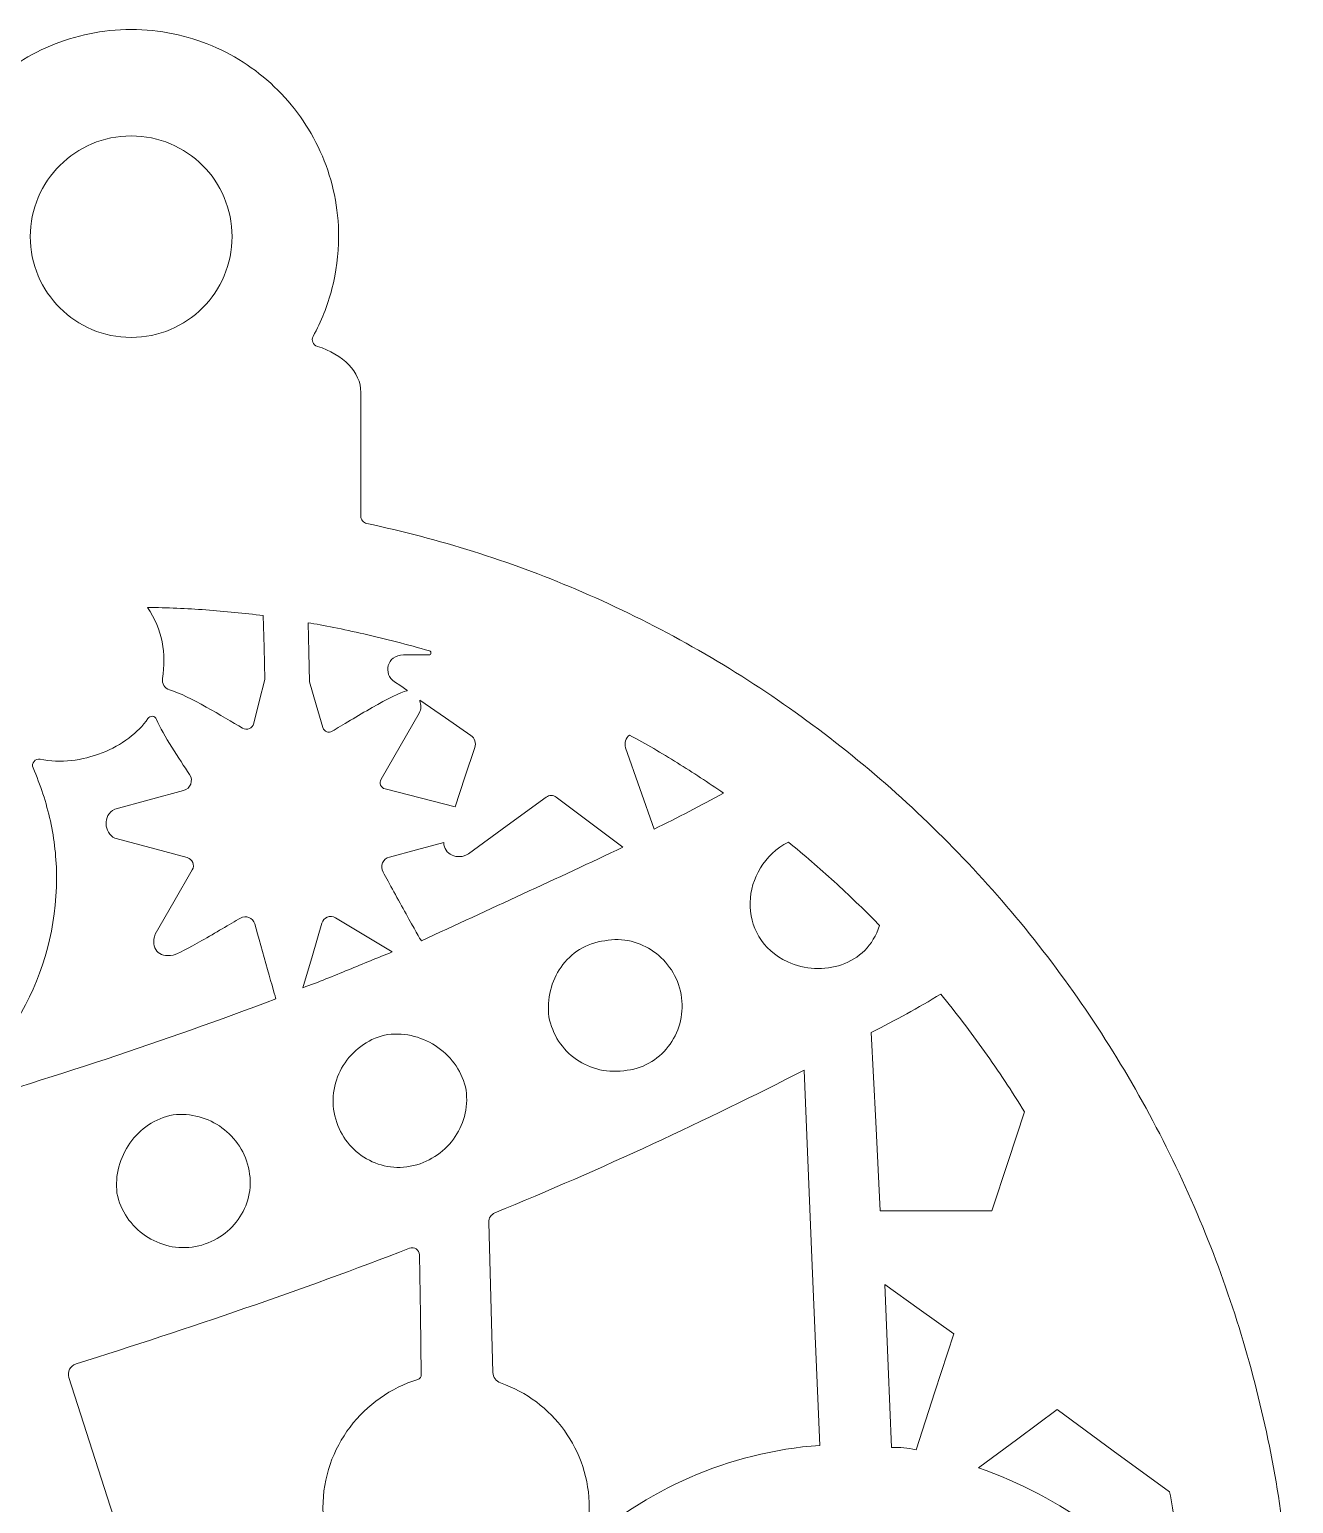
# Model space of a CAD drawing. Header units: inches. Extents: x 15.1 to 23.2, y 2.8 to 12.8.
# Drawn here: x 18.81 to 23.25, y 7.6 to 12.78 of the extents above; entities that cross this region are included whole.
import ezdxf

# ---------------------------------------------------------------- set-up
doc = ezdxf.new("R2010")
doc.units = ezdxf.units.IN
doc.header["$MEASUREMENT"] = 0
doc.layers.add('_U+0421_U+043B_U+043E_U+0439 1', color=7, linetype='Continuous')

# ---------------------------------------------------------------- blocks, each defined once
blk = doc.blocks.new('block 2')
at = {"layer": '_U+0421_U+043B_U+043E_U+0439 1', "lineweight": 0}
for points, knots in [([(19.9726, 11.0693), (19.9726, 11.063), (19.9748, 11.0571), (19.9786, 11.0525), (19.9824, 11.0478), (19.9877, 11.0445), (19.9939, 11.0432), (20.1207, 11.0163), (20.2455, 10.9835), (20.3679, 10.9449), (20.4903, 10.9064), (20.6103, 10.8621), (20.7275, 10.8123), (20.977, 10.7063), (21.2141, 10.5758), (21.4358, 10.4237), (21.6576, 10.2715), (21.8639, 10.0977), (22.052, 9.905), (22.2401, 9.7126), (22.4098, 9.5015), (22.5584, 9.2747), (22.707, 9.0478), (22.8344, 8.8051), (22.9378, 8.5495), (23.0372, 8.3034), (23.1144, 8.0457), (23.1668, 7.7788), (23.2191, 7.5119), (23.2466, 7.2358), (23.2466, 6.9533), (23.2466, 6.6707), (23.2191, 6.3946), (23.1668, 6.1277), (23.1144, 5.8608), (23.0372, 5.6031), (22.9378, 5.357), (22.8344, 5.1017), (22.707, 4.859), (22.5584, 4.632), (22.4098, 4.4051), (22.2401, 4.1939), (22.052, 4.0015), (21.8639, 3.8088), (21.6576, 3.635), (21.4358, 3.4828), (21.2141, 3.3307), (20.977, 3.2002), (20.7275, 3.0942), (20.4868, 2.9923), (20.2348, 2.9132), (19.9738, 2.8596), (19.7128, 2.8059), (19.4429, 2.7778), (19.1664, 2.7778), (18.8902, 2.7778), (18.6204, 2.8059), (18.3595, 2.8596), (18.0985, 2.9132), (17.8465, 2.9923), (17.6058, 3.0942), (17.3563, 3.2002), (17.1192, 3.3307), (16.8975, 3.4828), (16.6758, 3.635), (16.4694, 3.8088), (16.2813, 4.0015), (16.0933, 4.1939), (15.9235, 4.4051), (15.7749, 4.632), (15.6263, 4.859), (15.4989, 5.1017), (15.3955, 5.357), (15.2961, 5.6031), (15.2189, 5.8608), (15.1666, 6.1277), (15.1142, 6.3946), (15.0867, 6.6707), (15.0867, 6.9533), (15.0867, 7.2358), (15.1142, 7.5119), (15.1666, 7.7788), (15.2189, 8.0457), (15.2961, 8.3034), (15.3955, 8.5495), (15.4989, 8.8051), (15.6263, 9.0478), (15.7749, 9.2747), (15.9235, 9.5015), (16.0933, 9.7126), (16.2813, 9.905), (16.4694, 10.0977), (16.6758, 10.2715), (16.8975, 10.4237), (17.1192, 10.5758), (17.3563, 10.7063), (17.6058, 10.8123), (17.718, 10.86), (17.8328, 10.9026), (17.9498, 10.94), (18.0668, 10.9774), (18.186, 11.0095), (18.3072, 11.0362), (18.3228, 11.0396), (18.3362, 11.0482), (18.3456, 11.0599), (18.3551, 11.0716), (18.3607, 11.0864), (18.3607, 11.1023), (18.3607, 11.1023), (18.3607, 11.3029), (18.3607, 11.3029), (18.3607, 11.3029), (18.3607, 11.5034), (18.3607, 11.5034), (18.3607, 11.5382), (18.3754, 11.5706), (18.4006, 11.598), (18.4258, 11.6254), (18.4616, 11.6477), (18.504, 11.6622), (18.5139, 11.6656), (18.5211, 11.673), (18.5245, 11.6819), (18.528, 11.6907), (18.5277, 11.7011), (18.5228, 11.7103), (18.4959, 11.761), (18.4748, 11.8153), (18.4603, 11.8723), (18.4459, 11.9293), (18.4382, 11.9889), (18.4382, 12.0504), (18.4382, 12.1507), (18.4586, 12.2464), (18.4956, 12.3334), (18.5325, 12.4205), (18.5859, 12.4989), (18.6519, 12.5648), (18.7176, 12.6305), (18.796, 12.6837), (18.8831, 12.7205), (18.9702, 12.7574), (19.066, 12.7778), (19.1664, 12.7778), (19.2671, 12.7778), (19.363, 12.7574), (19.4502, 12.7205), (19.5373, 12.6837), (19.6157, 12.6305), (19.6814, 12.5648), (19.7474, 12.4989), (19.8007, 12.4205), (19.8375, 12.3334), (19.8743, 12.2464), (19.8946, 12.1507), (19.8946, 12.0504), (19.8946, 11.9869), (19.8865, 11.9254), (19.8713, 11.8667), (19.856, 11.8081), (19.8337, 11.7523), (19.8052, 11.7004), (19.8014, 11.6936), (19.8014, 11.6859), (19.8042, 11.6794), (19.807, 11.6729), (19.8126, 11.6675), (19.8201, 11.6652), (19.865, 11.6514), (19.9031, 11.6289), (19.93, 11.6009), (19.9569, 11.573), (19.9726, 11.5394), (19.9726, 11.5034), (19.9726, 11.5034), (19.9726, 11.2863), (19.9726, 11.2863), (19.9726, 11.2863), (19.9726, 11.0693), (19.9726, 11.0693)], [0, 0, 0, 0, 1, 1, 1, 2, 2, 2, 3, 3, 3, 4, 4, 4, 5, 5, 5, 6, 6, 6, 7, 7, 7, 8, 8, 8, 9, 9, 9, 10, 10, 10, 11, 11, 11, 12, 12, 12, 13, 13, 13, 14, 14, 14, 15, 15, 15, 16, 16, 16, 17, 17, 17, 18, 18, 18, 19, 19, 19, 20, 20, 20, 21, 21, 21, 22, 22, 22, 23, 23, 23, 24, 24, 24, 25, 25, 25, 26, 26, 26, 27, 27, 27, 28, 28, 28, 29, 29, 29, 30, 30, 30, 31, 31, 31, 32, 32, 32, 33, 33, 33, 34, 34, 34, 35, 35, 35, 36, 36, 36, 37, 37, 37, 38, 38, 38, 39, 39, 39, 40, 40, 40, 41, 41, 41, 42, 42, 42, 43, 43, 43, 44, 44, 44, 45, 45, 45, 46, 46, 46, 47, 47, 47, 48, 48, 48, 49, 49, 49, 50, 50, 50, 51, 51, 51, 52, 52, 52, 53, 53, 53, 54, 54, 54, 55, 55, 55, 56, 56, 56, 57, 57, 57, 58, 58, 58, 59, 59, 59, 60, 60, 60, 60]), ([(19.417, 12.3007), (19.3849, 12.3327), (19.3468, 12.3586), (19.3045, 12.3765), (19.2622, 12.3943), (19.2156, 12.4042), (19.1664, 12.4042), (19.1175, 12.4042), (19.071, 12.3943), (19.0288, 12.3765), (18.9865, 12.3586), (18.9484, 12.3327), (18.9164, 12.3007), (18.8843, 12.2687), (18.8583, 12.2305), (18.8402, 12.1881), (18.8222, 12.1458), (18.8122, 12.0992), (18.8122, 12.0504), (18.8122, 12.0015), (18.8222, 11.955), (18.8402, 11.9126), (18.8583, 11.8703), (18.8843, 11.8321), (18.9164, 11.8001), (18.9484, 11.7681), (18.9865, 11.7422), (19.0288, 11.7243), (19.071, 11.7064), (19.1175, 11.6966), (19.1664, 11.6966), (19.2156, 11.6966), (19.2622, 11.7064), (19.3045, 11.7243), (19.3468, 11.7422), (19.3849, 11.7681), (19.417, 11.8001), (19.449, 11.8321), (19.4749, 11.8703), (19.4928, 11.9126), (19.5107, 11.955), (19.5206, 12.0015), (19.5206, 12.0504), (19.5206, 12.0992), (19.5107, 12.1458), (19.4928, 12.1881), (19.4749, 12.2305), (19.449, 12.2687), (19.417, 12.3007), (19.417, 12.3007), (19.417, 12.3007), (19.417, 12.3007), (19.417, 12.3007), (19.417, 12.3007), (19.417, 12.3007)], [0, 0, 0, 0, 1, 1, 1, 2, 2, 2, 3, 3, 3, 4, 4, 4, 5, 5, 5, 6, 6, 6, 7, 7, 7, 8, 8, 8, 9, 9, 9, 10, 10, 10, 11, 11, 11, 12, 12, 12, 13, 13, 13, 14, 14, 14, 15, 15, 15, 16, 16, 16, 17, 17, 17, 18, 18, 18, 18]), ([(19.6301, 10.7199), (19.5634, 10.7285), (19.4962, 10.7351), (19.4285, 10.7399), (19.3609, 10.7447), (19.2928, 10.7477), (19.2241, 10.7487), (19.2502, 10.7096), (19.2667, 10.6692), (19.275, 10.6275), (19.2833, 10.5859), (19.2833, 10.5429), (19.2765, 10.4987), (19.2751, 10.49), (19.277, 10.4814), (19.2813, 10.4744), (19.2857, 10.4674), (19.2925, 10.4619), (19.3009, 10.4593), (19.3362, 10.4486), (19.3831, 10.4249), (19.4298, 10.399), (19.4765, 10.373), (19.5229, 10.3448), (19.5572, 10.3249), (19.565, 10.3204), (19.5739, 10.3202), (19.5814, 10.3234), (19.5888, 10.3266), (19.5949, 10.3331), (19.5971, 10.3418), (19.5971, 10.3418), (19.6163, 10.4185), (19.6163, 10.4185), (19.6163, 10.4185), (19.6355, 10.4953), (19.6355, 10.4953), (19.6355, 10.4953), (19.6328, 10.6076), (19.6328, 10.6076), (19.6328, 10.6076), (19.6301, 10.7199), (19.6301, 10.7199)], [0, 0, 0, 0, 1, 1, 1, 2, 2, 2, 3, 3, 3, 4, 4, 4, 5, 5, 5, 6, 6, 6, 7, 7, 7, 8, 8, 8, 9, 9, 9, 10, 10, 10, 11, 11, 11, 12, 12, 12, 13, 13, 13, 14, 14, 14, 14]), ([(19.7872, 10.6948), (19.7872, 10.6948), (19.7899, 10.591), (19.7899, 10.591), (19.7899, 10.591), (19.7926, 10.4872), (19.7926, 10.4872), (19.7926, 10.4872), (19.8161, 10.4069), (19.8161, 10.4069), (19.8161, 10.4069), (19.8396, 10.3266), (19.8396, 10.3266), (19.8417, 10.3197), (19.8467, 10.3146), (19.8527, 10.3122), (19.8587, 10.3098), (19.8658, 10.3101), (19.872, 10.3138), (19.9065, 10.3345), (19.9613, 10.368), (20.0128, 10.3973), (20.0643, 10.4266), (20.1125, 10.4516), (20.1335, 10.4553), (20.1343, 10.4554), (20.1348, 10.456), (20.1349, 10.4567), (20.135, 10.4573), (20.1348, 10.4581), (20.1341, 10.4585), (20.1341, 10.4585), (20.1127, 10.4729), (20.1127, 10.4729), (20.1127, 10.4729), (20.0912, 10.4872), (20.0912, 10.4872), (20.0707, 10.5009), (20.0634, 10.5245), (20.0689, 10.5447), (20.0744, 10.5649), (20.0926, 10.5817), (20.1227, 10.5817), (20.1227, 10.5817), (20.1672, 10.5817), (20.1672, 10.5817), (20.1672, 10.5817), (20.2117, 10.5817), (20.2117, 10.5817), (20.2159, 10.5817), (20.2184, 10.5846), (20.2189, 10.5879), (20.2193, 10.5911), (20.2177, 10.5946), (20.2138, 10.5958), (20.1372, 10.6184), (20.0576, 10.6387), (19.9836, 10.6555), (19.9097, 10.6724), (19.8413, 10.6859), (19.7872, 10.6948), (19.7872, 10.6948), (19.7872, 10.6948), (19.7872, 10.6948), (19.7872, 10.6948), (19.7872, 10.6948), (19.7872, 10.6948)], [0, 0, 0, 0, 1, 1, 1, 2, 2, 2, 3, 3, 3, 4, 4, 4, 5, 5, 5, 6, 6, 6, 7, 7, 7, 8, 8, 8, 9, 9, 9, 10, 10, 10, 11, 11, 11, 12, 12, 12, 13, 13, 13, 14, 14, 14, 15, 15, 15, 16, 16, 16, 17, 17, 17, 18, 18, 18, 19, 19, 19, 20, 20, 20, 21, 21, 21, 22, 22, 22, 22]), ([(20.1802, 10.4231), (20.1802, 10.4231), (20.2696, 10.3612), (20.2696, 10.3612), (20.2696, 10.3612), (20.359, 10.2992), (20.359, 10.2992), (20.3658, 10.2945), (20.3706, 10.2879), (20.3731, 10.2805), (20.3755, 10.273), (20.3757, 10.2648), (20.3731, 10.257), (20.3731, 10.257), (20.3382, 10.1528), (20.3382, 10.1528), (20.3382, 10.1528), (20.3033, 10.0486), (20.3033, 10.0486), (20.3033, 10.0486), (20.1805, 10.08), (20.1805, 10.08), (20.1805, 10.08), (20.0578, 10.1114), (20.0578, 10.1114), (20.0503, 10.1133), (20.0448, 10.1185), (20.0422, 10.1249), (20.0395, 10.1313), (20.0396, 10.1388), (20.0435, 10.1455), (20.0435, 10.1455), (20.1106, 10.2616), (20.1106, 10.2616), (20.1106, 10.2616), (20.1778, 10.3778), (20.1778, 10.3778), (20.1812, 10.3849), (20.183, 10.392), (20.1833, 10.3991), (20.1836, 10.4062), (20.1824, 10.4134), (20.1795, 10.4207), (20.1793, 10.4214), (20.1794, 10.422), (20.1797, 10.4224), (20.1799, 10.4228), (20.1802, 10.4231), (20.1802, 10.4231)], [0, 0, 0, 0, 1, 1, 1, 2, 2, 2, 3, 3, 3, 4, 4, 4, 5, 5, 5, 6, 6, 6, 7, 7, 7, 8, 8, 8, 9, 9, 9, 10, 10, 10, 11, 11, 11, 12, 12, 12, 13, 13, 13, 14, 14, 14, 15, 15, 15, 16, 16, 16, 16]), ([(18.4649, 8.9748), (18.5945, 9.0647), (18.7044, 9.1861), (18.7819, 9.3272), (18.8595, 9.4683), (18.9046, 9.6291), (18.9046, 9.7977), (18.9046, 9.8677), (18.8968, 9.9345), (18.8827, 9.9989), (18.8685, 10.0632), (18.8479, 10.1252), (18.8221, 10.1854), (18.8186, 10.1937), (18.8205, 10.2021), (18.8254, 10.208), (18.8303, 10.214), (18.8383, 10.2174), (18.847, 10.2155), (18.9178, 10.2003), (18.9957, 10.2111), (19.0643, 10.2381), (19.1328, 10.2651), (19.1919, 10.3084), (19.2251, 10.3584), (19.2289, 10.3643), (19.2352, 10.3668), (19.2411, 10.3663), (19.247, 10.3658), (19.2527, 10.3622), (19.2553, 10.3557), (19.2672, 10.3274), (19.2872, 10.2925), (19.3088, 10.2579), (19.3304, 10.2234), (19.3535, 10.1893), (19.3715, 10.1625), (19.3787, 10.1519), (19.3796, 10.1393), (19.3755, 10.1286), (19.3715, 10.1179), (19.3627, 10.109), (19.3503, 10.1056), (19.3503, 10.1056), (19.2298, 10.0731), (19.2298, 10.0731), (19.2298, 10.0731), (19.1092, 10.0406), (19.1092, 10.0406), (19.0868, 10.0294), (19.0773, 10.0085), (19.0782, 9.9882), (19.079, 9.9678), (19.0903, 9.948), (19.1092, 9.9386), (19.1092, 9.9386), (19.2361, 9.9044), (19.2361, 9.9044), (19.2361, 9.9044), (19.3631, 9.8701), (19.3631, 9.8701), (19.3724, 9.8676), (19.3792, 9.861), (19.3825, 9.853), (19.3858, 9.845), (19.3856, 9.8355), (19.3808, 9.8272), (19.3808, 9.8272), (19.3158, 9.7145), (19.3158, 9.7145), (19.3158, 9.7145), (19.2508, 9.6019), (19.2508, 9.6019), (19.2423, 9.5765), (19.2451, 9.5554), (19.2565, 9.542), (19.2679, 9.5286), (19.2879, 9.5229), (19.3139, 9.5282), (19.328, 9.5313), (19.3686, 9.5528), (19.4148, 9.5791), (19.4611, 9.6053), (19.5129, 9.6361), (19.5497, 9.6578), (19.5594, 9.6635), (19.5706, 9.6639), (19.58, 9.6601), (19.5894, 9.6563), (19.5972, 9.6483), (19.6002, 9.6374), (19.612, 9.5952), (19.6299, 9.5314), (19.6452, 9.4772), (19.6605, 9.423), (19.6732, 9.3784), (19.6745, 9.3745), (19.4781, 9.3001), (19.2798, 9.2295), (19.0785, 9.1629), (18.8772, 9.0962), (18.673, 9.0335), (18.4649, 8.9748), (18.4649, 8.9748), (18.4649, 8.9748), (18.4649, 8.9748), (18.4649, 8.9748), (18.4649, 8.9748), (18.4649, 8.9748)], [0, 0, 0, 0, 1, 1, 1, 2, 2, 2, 3, 3, 3, 4, 4, 4, 5, 5, 5, 6, 6, 6, 7, 7, 7, 8, 8, 8, 9, 9, 9, 10, 10, 10, 11, 11, 11, 12, 12, 12, 13, 13, 13, 14, 14, 14, 15, 15, 15, 16, 16, 16, 17, 17, 17, 18, 18, 18, 19, 19, 19, 20, 20, 20, 21, 21, 21, 22, 22, 22, 23, 23, 23, 24, 24, 24, 25, 25, 25, 26, 26, 26, 27, 27, 27, 28, 28, 28, 29, 29, 29, 30, 30, 30, 31, 31, 31, 32, 32, 32, 33, 33, 33, 34, 34, 34, 35, 35, 35, 36, 36, 36, 36]), ([(21.2458, 10.0966), (21.1926, 10.1334), (21.1387, 10.1689), (21.0838, 10.2029), (21.0289, 10.237), (20.973, 10.2695), (20.9161, 10.3005), (20.9161, 10.3005), (20.9161, 10.3005), (20.9161, 10.3005), (20.9161, 10.3005), (20.9161, 10.3005), (20.9161, 10.3005), (20.9092, 10.2954), (20.9043, 10.2883), (20.9018, 10.2805), (20.8994, 10.2727), (20.8994, 10.2641), (20.9022, 10.256), (20.9022, 10.256), (20.9522, 10.113), (20.9522, 10.113), (20.9522, 10.113), (21.0022, 9.9701), (21.0022, 9.9701), (21.0438, 9.9907), (21.0846, 10.0113), (21.125, 10.0324), (21.1654, 10.0534), (21.2054, 10.0747), (21.2458, 10.0966), (21.2458, 10.0966), (21.2458, 10.0966), (21.2458, 10.0966), (21.2458, 10.0966), (21.2458, 10.0966), (21.2458, 10.0966)], [0, 0, 0, 0, 1, 1, 1, 2, 2, 2, 3, 3, 3, 4, 4, 4, 5, 5, 5, 6, 6, 6, 7, 7, 7, 8, 8, 8, 9, 9, 9, 10, 10, 10, 11, 11, 11, 12, 12, 12, 12]), ([(20.1853, 9.5784), (20.1814, 9.5823), (20.1585, 9.6229), (20.1313, 9.6725), (20.104, 9.722), (20.0723, 9.7804), (20.0508, 9.8196), (20.0451, 9.83), (20.045, 9.8416), (20.0492, 9.8514), (20.0534, 9.8612), (20.0619, 9.8692), (20.0733, 9.8722), (20.0733, 9.8722), (20.1686, 9.8977), (20.1686, 9.8977), (20.1686, 9.8977), (20.2638, 9.9232), (20.2638, 9.9232), (20.2638, 9.9023), (20.2759, 9.8863), (20.2928, 9.8786), (20.3097, 9.8709), (20.3314, 9.8714), (20.3503, 9.8837), (20.3503, 9.8837), (20.4868, 9.9831), (20.4868, 9.9831), (20.4868, 9.9831), (20.6232, 10.0826), (20.6232, 10.0826), (20.6285, 10.0864), (20.6347, 10.0883), (20.6409, 10.0883), (20.6472, 10.0882), (20.6534, 10.0863), (20.6586, 10.0823), (20.6586, 10.0823), (20.7756, 9.9947), (20.7756, 9.9947), (20.7756, 9.9947), (20.8926, 9.9071), (20.8926, 9.9071), (20.7786, 9.8524), (20.6606, 9.7976), (20.5417, 9.7428), (20.4229, 9.6879), (20.3031, 9.6331), (20.1853, 9.5784), (20.1853, 9.5784), (20.1853, 9.5784), (20.1853, 9.5784), (20.1853, 9.5784), (20.1853, 9.5784), (20.1853, 9.5784)], [0, 0, 0, 0, 1, 1, 1, 2, 2, 2, 3, 3, 3, 4, 4, 4, 5, 5, 5, 6, 6, 6, 7, 7, 7, 8, 8, 8, 9, 9, 9, 10, 10, 10, 11, 11, 11, 12, 12, 12, 13, 13, 13, 14, 14, 14, 15, 15, 15, 16, 16, 16, 17, 17, 17, 18, 18, 18, 18]), ([(21.787, 9.6382), (21.7376, 9.6889), (21.6867, 9.7381), (21.6344, 9.7859), (21.5821, 9.8336), (21.5284, 9.8799), (21.4734, 9.9248), (21.3879, 9.8807), (21.3413, 9.7967), (21.3391, 9.7131), (21.3369, 9.6295), (21.3791, 9.5464), (21.4712, 9.5042), (21.5305, 9.477), (21.6003, 9.4734), (21.6605, 9.4943), (21.7207, 9.5153), (21.7715, 9.5608), (21.7929, 9.6318), (21.7929, 9.6318), (21.7899, 9.635), (21.7899, 9.635), (21.7899, 9.635), (21.787, 9.6382), (21.787, 9.6382)], [0, 0, 0, 0, 1, 1, 1, 2, 2, 2, 3, 3, 3, 4, 4, 4, 5, 5, 5, 6, 6, 6, 7, 7, 7, 8, 8, 8, 8]), ([(19.7691, 9.4135), (19.7691, 9.4135), (19.8024, 9.5269), (19.8024, 9.5269), (19.8024, 9.5269), (19.8358, 9.6404), (19.8358, 9.6404), (19.8388, 9.6505), (19.8462, 9.6578), (19.855, 9.6613), (19.8639, 9.6648), (19.8743, 9.6643), (19.8833, 9.6589), (19.8833, 9.6589), (19.9832, 9.5989), (19.9832, 9.5989), (19.9832, 9.5989), (20.0832, 9.5389), (20.0832, 9.5389), (20.0322, 9.5194), (19.9812, 9.4978), (19.9291, 9.4762), (19.8771, 9.4546), (19.8241, 9.433), (19.7691, 9.4135), (19.7691, 9.4135), (19.7691, 9.4135), (19.7691, 9.4135), (19.7691, 9.4135), (19.7691, 9.4135), (19.7691, 9.4135)], [0, 0, 0, 0, 1, 1, 1, 2, 2, 2, 3, 3, 3, 4, 4, 4, 5, 5, 5, 6, 6, 6, 7, 7, 7, 8, 8, 8, 9, 9, 9, 10, 10, 10, 10]), ([(21.0967, 9.39), (21.1085, 9.3273), (21.0927, 9.2646), (21.0583, 9.2156), (21.0239, 9.1667), (20.9709, 9.1314), (20.9081, 9.1237), (20.8413, 9.112), (20.7784, 9.1276), (20.7293, 9.1618), (20.6801, 9.196), (20.6447, 9.2489), (20.633, 9.3116), (20.6252, 9.3743), (20.641, 9.437), (20.6754, 9.486), (20.7098, 9.535), (20.7628, 9.5704), (20.8296, 9.5784), (20.8924, 9.5901), (20.9533, 9.5744), (21.0014, 9.54), (21.0496, 9.5057), (21.085, 9.4527), (21.0967, 9.39), (21.0967, 9.39), (21.0967, 9.39), (21.0967, 9.39), (21.0967, 9.39), (21.0967, 9.39), (21.0967, 9.39)], [0, 0, 0, 0, 1, 1, 1, 2, 2, 2, 3, 3, 3, 4, 4, 4, 5, 5, 5, 6, 6, 6, 7, 7, 7, 8, 8, 8, 9, 9, 9, 10, 10, 10, 10]), ([(22.3026, 8.9775), (22.258, 9.0498), (22.2111, 9.1205), (22.162, 9.1895), (22.1129, 9.2585), (22.0616, 9.3257), (22.0082, 9.3911), (21.9686, 9.3668), (21.9291, 9.344), (21.8888, 9.3218), (21.8484, 9.2997), (21.8073, 9.2782), (21.7646, 9.2566), (21.7646, 9.2566), (21.7801, 8.9431), (21.7801, 8.9431), (21.7801, 8.9431), (21.7955, 8.6295), (21.7955, 8.6295), (21.7955, 8.6295), (21.9919, 8.6295), (21.9919, 8.6295), (21.9919, 8.6295), (22.1882, 8.6295), (22.1882, 8.6295), (22.1882, 8.6295), (22.2454, 8.8035), (22.2454, 8.8035), (22.2454, 8.8035), (22.3026, 8.9775), (22.3026, 8.9775)], [0, 0, 0, 0, 1, 1, 1, 2, 2, 2, 3, 3, 3, 4, 4, 4, 5, 5, 5, 6, 6, 6, 7, 7, 7, 8, 8, 8, 9, 9, 9, 10, 10, 10, 10]), ([(20.1463, 8.7864), (20.0832, 8.7747), (20.0223, 8.7904), (19.9742, 8.8248), (19.9261, 8.8591), (19.8909, 8.9121), (19.8791, 8.9748), (19.8674, 9.0375), (19.883, 9.1002), (19.9173, 9.1502), (19.9516, 9.2002), (20.0047, 9.2374), (20.0677, 9.2491), (20.1305, 9.2569), (20.1933, 9.2391), (20.2433, 9.2038), (20.2933, 9.1685), (20.3306, 9.1157), (20.3423, 9.0533), (20.3503, 8.9903), (20.3327, 8.9294), (20.2974, 8.8814), (20.2621, 8.8334), (20.209, 8.7982), (20.1463, 8.7864), (20.1463, 8.7864), (20.1463, 8.7864), (20.1463, 8.7864), (20.1463, 8.7864), (20.1463, 8.7864), (20.1463, 8.7864)], [0, 0, 0, 0, 1, 1, 1, 2, 2, 2, 3, 3, 3, 4, 4, 4, 5, 5, 5, 6, 6, 6, 7, 7, 7, 8, 8, 8, 9, 9, 9, 10, 10, 10, 10]), ([(20.743, 7.4464), (20.751, 7.4658), (20.7589, 7.4893), (20.7648, 7.5138), (20.7707, 7.5383), (20.7746, 7.5638), (20.7746, 7.5873), (20.7746, 7.6884), (20.7423, 7.7822), (20.6872, 7.8587), (20.6322, 7.9351), (20.5543, 7.9942), (20.4631, 8.0257), (20.4552, 8.0285), (20.4486, 8.0336), (20.4438, 8.0401), (20.4391, 8.0466), (20.4363, 8.0545), (20.4361, 8.0629), (20.4361, 8.0629), (20.4288, 8.3262), (20.4288, 8.3262), (20.4288, 8.3262), (20.4215, 8.5896), (20.4215, 8.5896), (20.4213, 8.5969), (20.4234, 8.604), (20.4273, 8.6099), (20.4311, 8.6158), (20.4367, 8.6205), (20.4436, 8.6233), (20.6321, 8.7005), (20.8167, 8.7814), (20.9975, 8.8651), (21.1783, 8.9488), (21.3553, 9.0353), (21.5284, 9.1237), (21.5284, 9.1237), (21.5559, 8.4652), (21.5559, 8.4652), (21.5559, 8.4652), (21.5834, 7.8066), (21.5834, 7.8066), (21.4224, 7.7949), (21.2693, 7.7558), (21.128, 7.6941), (20.9867, 7.6325), (20.8571, 7.5483), (20.743, 7.4464), (20.743, 7.4464), (20.743, 7.4464), (20.743, 7.4464), (20.743, 7.4464), (20.743, 7.4464), (20.743, 7.4464)], [0, 0, 0, 0, 1, 1, 1, 2, 2, 2, 3, 3, 3, 4, 4, 4, 5, 5, 5, 6, 6, 6, 7, 7, 7, 8, 8, 8, 9, 9, 9, 10, 10, 10, 11, 11, 11, 12, 12, 12, 13, 13, 13, 14, 14, 14, 15, 15, 15, 16, 16, 16, 17, 17, 17, 18, 18, 18, 18]), ([(19.3919, 8.5046), (19.3291, 8.4929), (19.2663, 8.5085), (19.2162, 8.5427), (19.1661, 8.577), (19.1287, 8.6298), (19.1167, 8.6925), (19.109, 8.7552), (19.1267, 8.8179), (19.1621, 8.8679), (19.1975, 8.9178), (19.2505, 8.9551), (19.3133, 8.9668), (19.3761, 8.9745), (19.437, 8.9569), (19.4852, 8.9217), (19.5333, 8.8865), (19.5687, 8.8337), (19.5805, 8.7709), (19.5922, 8.7082), (19.5765, 8.6475), (19.5421, 8.5996), (19.5077, 8.5516), (19.4546, 8.5164), (19.3919, 8.5046), (19.3919, 8.5046), (19.3919, 8.5046), (19.3919, 8.5046), (19.3919, 8.5046), (19.3919, 8.5046), (19.3919, 8.5046)], [0, 0, 0, 0, 1, 1, 1, 2, 2, 2, 3, 3, 3, 4, 4, 4, 5, 5, 5, 6, 6, 6, 7, 7, 7, 8, 8, 8, 9, 9, 9, 10, 10, 10, 10]), ([(19.9657, 7.274), (19.9657, 7.274), (19.5807, 7.274), (19.5807, 7.274), (19.5807, 7.274), (19.1958, 7.274), (19.1958, 7.274), (19.1958, 7.274), (19.0718, 7.6592), (19.0718, 7.6592), (19.0718, 7.6592), (18.9479, 8.0444), (18.9479, 8.0444), (18.9446, 8.0545), (18.9458, 8.0649), (18.9503, 8.0736), (18.9548, 8.0823), (18.9627, 8.0893), (18.9728, 8.0924), (19.1727, 8.1555), (19.3707, 8.2203), (19.566, 8.2878), (19.7613, 8.3552), (19.954, 8.4252), (20.1435, 8.4988), (20.1518, 8.502), (20.1605, 8.5006), (20.1671, 8.4962), (20.1737, 8.4917), (20.1782, 8.4842), (20.1784, 8.4753), (20.1784, 8.4753), (20.1817, 8.2653), (20.1817, 8.2653), (20.1817, 8.2653), (20.185, 8.0553), (20.185, 8.0553), (20.1851, 8.0514), (20.1838, 8.0477), (20.1816, 8.0447), (20.1794, 8.0416), (20.1762, 8.0393), (20.1724, 8.0381), (20.0775, 8.0086), (19.9943, 7.9495), (19.9348, 7.871), (19.8754, 7.7925), (19.8396, 7.6945), (19.8396, 7.5873), (19.8396, 7.5286), (19.8513, 7.4717), (19.873, 7.4188), (19.8946, 7.3659), (19.9261, 7.3169), (19.9657, 7.274), (19.9657, 7.274), (19.9657, 7.274), (19.9657, 7.274), (19.9657, 7.274), (19.9657, 7.274), (19.9657, 7.274)], [0, 0, 0, 0, 1, 1, 1, 2, 2, 2, 3, 3, 3, 4, 4, 4, 5, 5, 5, 6, 6, 6, 7, 7, 7, 8, 8, 8, 9, 9, 9, 10, 10, 10, 11, 11, 11, 12, 12, 12, 13, 13, 13, 14, 14, 14, 15, 15, 15, 16, 16, 16, 17, 17, 17, 18, 18, 18, 19, 19, 19, 20, 20, 20, 20]), ([(21.8116, 8.3712), (21.8116, 8.3712), (21.9331, 8.285), (21.9331, 8.285), (21.9331, 8.285), (22.0547, 8.1988), (22.0547, 8.1988), (22.0547, 8.1988), (21.9881, 7.995), (21.9881, 7.995), (21.9881, 7.995), (21.9216, 7.7911), (21.9216, 7.7911), (21.9059, 7.7951), (21.8921, 7.7971), (21.8784, 7.7981), (21.8646, 7.7991), (21.8508, 7.7991), (21.8351, 7.7991), (21.8351, 7.7991), (21.8233, 8.0852), (21.8233, 8.0852), (21.8233, 8.0852), (21.8116, 8.3712), (21.8116, 8.3712)], [0, 0, 0, 0, 1, 1, 1, 2, 2, 2, 3, 3, 3, 4, 4, 4, 5, 5, 5, 6, 6, 6, 7, 7, 7, 8, 8, 8, 8]), ([(22.8668, 7.1806), (22.8622, 7.2593), (22.8553, 7.3372), (22.8461, 7.4144), (22.8368, 7.4916), (22.8254, 7.568), (22.8117, 7.6438), (22.8117, 7.6438), (22.614, 7.7879), (22.614, 7.7879), (22.614, 7.7879), (22.4164, 7.932), (22.4164, 7.932), (22.4164, 7.932), (22.2788, 7.8301), (22.2788, 7.8301), (22.2788, 7.8301), (22.1412, 7.7281), (22.1412, 7.7281), (22.2855, 7.6766), (22.4228, 7.6057), (22.5461, 7.5146), (22.6693, 7.4236), (22.7786, 7.3124), (22.8668, 7.1806), (22.8668, 7.1806), (22.8668, 7.1806), (22.8668, 7.1806), (22.8668, 7.1806), (22.8668, 7.1806), (22.8668, 7.1806)], [0, 0, 0, 0, 1, 1, 1, 2, 2, 2, 3, 3, 3, 4, 4, 4, 5, 5, 5, 6, 6, 6, 7, 7, 7, 8, 8, 8, 9, 9, 9, 10, 10, 10, 10])]:
    blk.add_open_spline(points, degree=3, knots=knots, dxfattribs=at)

msp = doc.modelspace()

# ---------------------------------------------------------------- block references
at = {"layer": '_U+0421_U+043B_U+043E_U+0439 1'}
msp.add_blockref('block 2', (0, 0), dxfattribs=at)

doc.saveas('drawing.dxf')
